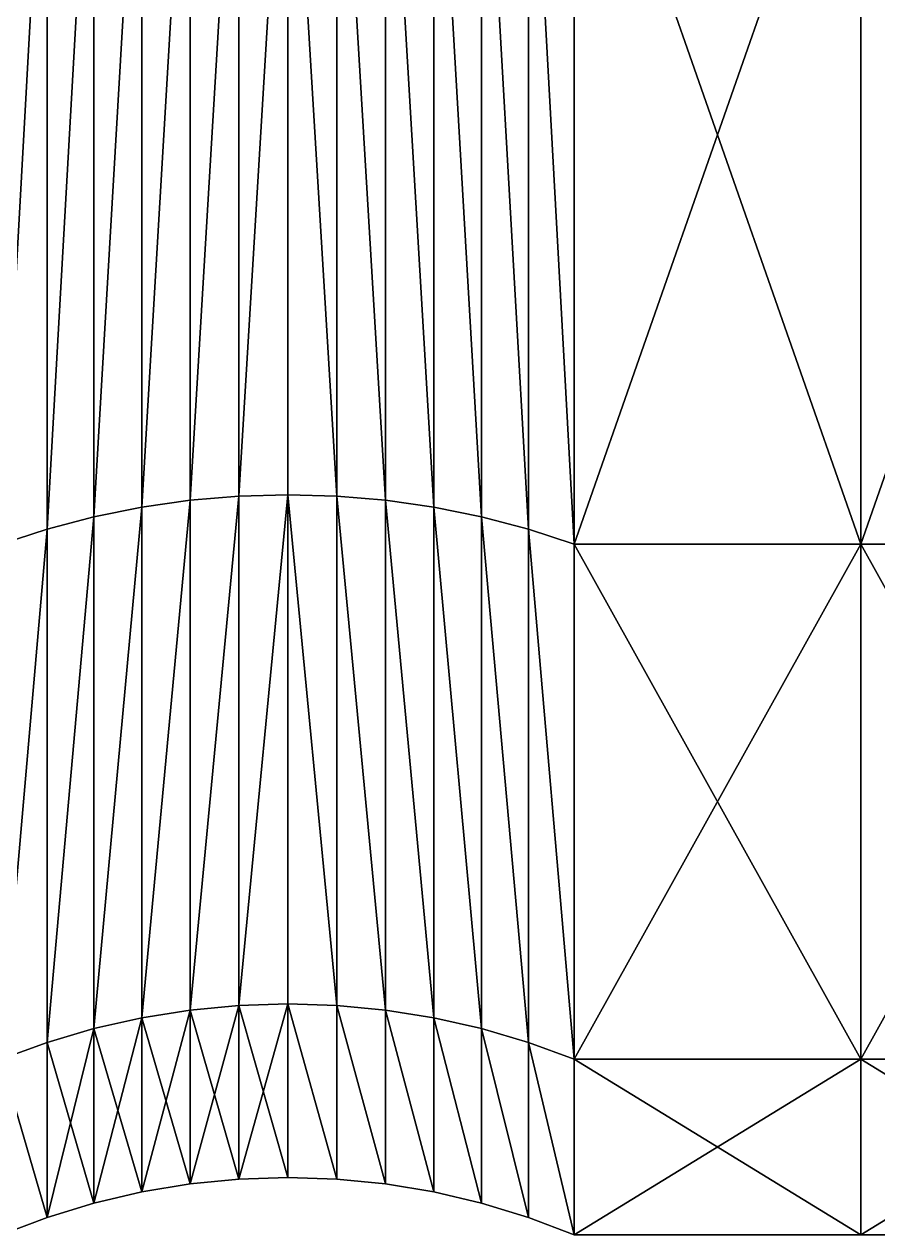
# Model space of a CAD drawing. Header units: millimetres. Extents: x 779 to 931, y 271 to 417.
# Drawn here: x 870.913 to 872.403, y 315.476 to 317.589 of the extents above; entities that cross this region are included whole.
import ezdxf

# ---------------------------------------------------------------- set-up
doc = ezdxf.new("R2010")
doc.units = ezdxf.units.MM

msp = doc.modelspace()

# ---------------------------------------------------------------- linework, layer by layer
at = {"extrusion": (1, -1.22465e-16, -1.83697e-16)}
for p, q in [((871.2026, 318.1744, 20.1479), (871.2026, 316.7582, 18.3023)), ((871.2026, 316.7582, 9.391), (871.2026, 318.1744, 7.5455)), ((871.2877, 318.1803, 20.1419), (871.2877, 316.7655, 18.2981)), ((871.2877, 316.7655, 9.3953), (871.2877, 318.1803, 7.5514)), ((871.3732, 318.1823, 20.1399), (871.3732, 316.7679, 18.2967)), ((871.3732, 316.7679, 9.3967), (871.3732, 318.1823, 7.5534)), ((871.4586, 318.1803, 20.1419), (871.4586, 316.7655, 18.2981)), ((871.4586, 316.7655, 9.3953), (871.4586, 318.1803, 7.5514)), ((871.5437, 318.1744, 20.1479), (871.5437, 316.7582, 18.3023)), ((871.5437, 316.7582, 9.391), (871.5437, 318.1744, 7.5455)), ((871.0349, 318.1507, 20.1716), (871.0349, 316.7292, 18.319)), ((871.0349, 316.7292, 9.3743), (871.0349, 318.1507, 7.5218)), ((871.1182, 318.1645, 20.1578), (871.1182, 316.7461, 18.3093)), ((871.1182, 316.7461, 9.384), (871.1182, 318.1645, 7.5356)), ((871.6281, 318.1645, 20.1578), (871.6281, 316.7461, 18.3093)), ((871.6281, 316.7461, 9.384), (871.6281, 318.1645, 7.5356)), ((871.7114, 318.1507, 20.1716), (871.7114, 316.7292, 18.319)), ((871.7114, 316.7292, 9.3743), (871.7114, 318.1507, 7.5218)), ((870.9531, 318.133, 20.1892), (870.9531, 316.7076, 18.3315)), ((870.9531, 316.7076, 9.3618), (870.9531, 318.133, 7.5041)), ((871.7932, 318.133, 20.1892), (871.7932, 316.7076, 18.3315)), ((871.7932, 316.7076, 9.3618), (871.7932, 318.133, 7.5041)), ((871.8732, 318.1116, 20.2106), (871.8732, 316.6813, 18.3467)), ((871.8732, 316.6813, 9.3467), (871.8732, 318.1116, 7.4827)), ((872.3732, 316.6813, 18.3467), (872.3732, 318.1116, 20.2106)), ((872.3732, 318.1116, 7.4827), (872.3732, 316.6813, 9.3467)), ((871.1182, 316.7461, 18.3093), (871.2026, 316.7582, 18.3023)), ((871.1182, 316.7461, 9.384), (871.2026, 316.7582, 9.391)), ((871.2026, 316.7582, 18.3023), (871.2877, 316.7655, 18.2981)), ((871.2026, 316.7582, 9.391), (871.2877, 316.7655, 9.3953)), ((871.2026, 316.7582, 18.3023), (871.2026, 315.868, 16.1531)), ((871.2026, 315.868, 11.5403), (871.2026, 316.7582, 9.391)), ((871.2877, 316.7655, 18.2981), (871.3732, 316.7679, 18.2967)), ((871.2877, 316.7655, 9.3953), (871.3732, 316.7679, 9.3967)), ((871.2877, 316.7655, 18.2981), (871.2877, 315.8761, 16.1509)), ((871.2877, 315.8761, 11.5424), (871.2877, 316.7655, 9.3953)), ((871.3732, 316.7679, 18.2967), (871.4586, 316.7655, 18.2981)), ((871.3732, 316.7679, 18.2967), (871.3732, 315.8788, 16.1502)), ((871.3732, 315.8788, 11.5432), (871.3732, 316.7679, 9.3967)), ((871.3732, 316.7679, 9.3967), (871.4586, 316.7655, 9.3953)), ((871.4586, 316.7655, 18.2981), (871.5437, 316.7582, 18.3023)), ((871.4586, 316.7655, 18.2981), (871.4586, 315.8761, 16.1509)), ((871.4586, 315.8761, 11.5424), (871.4586, 316.7655, 9.3953)), ((871.4586, 316.7655, 9.3953), (871.5437, 316.7582, 9.391)), ((871.5437, 316.7582, 18.3023), (871.6281, 316.7461, 18.3093)), ((871.5437, 316.7582, 18.3023), (871.5437, 315.868, 16.1531)), ((871.5437, 315.868, 11.5403), (871.5437, 316.7582, 9.391)), ((871.5437, 316.7582, 9.391), (871.6281, 316.7461, 9.384)), ((870.9531, 316.7076, 18.3315), (871.0349, 316.7292, 18.319)), ((870.9531, 316.7076, 9.3618), (871.0349, 316.7292, 9.3743)), ((871.0349, 316.7292, 18.319), (871.1182, 316.7461, 18.3093)), ((871.0349, 316.7292, 9.3743), (871.1182, 316.7461, 9.384)), ((871.0349, 316.7292, 18.319), (871.0349, 315.8356, 16.1617)), ((871.0349, 315.8356, 11.5316), (871.0349, 316.7292, 9.3743)), ((871.1182, 316.7461, 18.3093), (871.1182, 315.8544, 16.1567)), ((871.1182, 315.8544, 11.5366), (871.1182, 316.7461, 9.384)), ((871.6281, 316.7461, 18.3093), (871.7114, 316.7292, 18.319)), ((871.6281, 316.7461, 18.3093), (871.6281, 315.8544, 16.1567)), ((871.6281, 315.8544, 11.5366), (871.6281, 316.7461, 9.384)), ((871.6281, 316.7461, 9.384), (871.7114, 316.7292, 9.3743)), ((871.7114, 316.7292, 18.319), (871.7932, 316.7076, 18.3315)), ((871.7114, 316.7292, 18.319), (871.7114, 315.8356, 16.1617)), ((871.7114, 315.8356, 11.5316), (871.7114, 316.7292, 9.3743)), ((871.7114, 316.7292, 9.3743), (871.7932, 316.7076, 9.3618)), ((870.8732, 316.6813, 18.3467), (870.9531, 316.7076, 18.3315)), ((870.8732, 316.6813, 9.3467), (870.9531, 316.7076, 9.3618)), ((870.9531, 316.7076, 18.3315), (870.9531, 315.8115, 16.1682)), ((870.9531, 315.8115, 11.5251), (870.9531, 316.7076, 9.3618)), ((871.7932, 316.7076, 18.3315), (871.8732, 316.6813, 18.3467)), ((871.7932, 316.7076, 18.3315), (871.7932, 315.8115, 16.1682)), ((871.7932, 315.8115, 11.5251), (871.7932, 316.7076, 9.3618)), ((871.7932, 316.7076, 9.3618), (871.8732, 316.6813, 9.3467)), ((871.8732, 316.6813, 18.3467), (871.8732, 315.7822, 16.176)), ((871.8732, 315.7822, 11.5173), (871.8732, 316.6813, 9.3467)), ((871.8732, 316.6813, 9.3467), (872.3732, 316.6813, 9.3467)), ((871.8732, 316.6813, 18.3467), (872.3732, 316.6813, 18.3467)), ((872.3732, 316.6813, 9.3467), (872.8732, 316.6813, 9.3467)), ((872.3732, 316.6813, 9.3467), (872.3732, 315.7822, 11.5173)), ((872.3732, 316.6813, 18.3467), (872.8732, 316.6813, 18.3467)), ((872.3732, 315.7822, 16.176), (872.3732, 316.6813, 18.3467)), ((871.1182, 315.8544, 16.1567), (871.2026, 315.868, 16.1531)), ((871.1182, 315.8544, 11.5366), (871.2026, 315.868, 11.5403)), ((871.2026, 315.868, 16.1531), (871.2877, 315.8761, 16.1509)), ((871.2026, 315.868, 11.5403), (871.2877, 315.8761, 11.5424)), ((871.2026, 315.868, 16.1531), (871.2026, 315.5643, 13.8467)), ((871.2026, 315.5643, 13.8467), (871.2026, 315.868, 11.5403)), ((871.2877, 315.8761, 16.1509), (871.3732, 315.8788, 16.1502)), ((871.2877, 315.8761, 11.5424), (871.3732, 315.8788, 11.5432)), ((871.2877, 315.8761, 16.1509), (871.2877, 315.5727, 13.8467)), ((871.2877, 315.5727, 13.8467), (871.2877, 315.8761, 11.5424)), ((871.3732, 315.8788, 16.1502), (871.4586, 315.8761, 16.1509)), ((871.3732, 315.8788, 16.1502), (871.3732, 315.5756, 13.8467)), ((871.3732, 315.5756, 13.8467), (871.3732, 315.8788, 11.5432)), ((871.3732, 315.8788, 11.5432), (871.4586, 315.8761, 11.5424)), ((871.4586, 315.8761, 16.1509), (871.5437, 315.868, 16.1531)), ((871.4586, 315.8761, 16.1509), (871.4586, 315.5727, 13.8467)), ((871.4586, 315.5727, 13.8467), (871.4586, 315.8761, 11.5424)), ((871.4586, 315.8761, 11.5424), (871.5437, 315.868, 11.5403)), ((871.5437, 315.868, 16.1531), (871.6281, 315.8544, 16.1567)), ((871.5437, 315.868, 16.1531), (871.5437, 315.5643, 13.8467)), ((871.5437, 315.5643, 13.8467), (871.5437, 315.868, 11.5403)), ((871.5437, 315.868, 11.5403), (871.6281, 315.8544, 11.5366)), ((871.0349, 315.8356, 16.1617), (871.1182, 315.8544, 16.1567)), ((871.0349, 315.8356, 11.5316), (871.1182, 315.8544, 11.5366)), ((871.1182, 315.8544, 16.1567), (871.1182, 315.5503, 13.8467)), ((871.1182, 315.5503, 13.8467), (871.1182, 315.8544, 11.5366)), ((871.6281, 315.8544, 16.1567), (871.7114, 315.8356, 16.1617)), ((871.6281, 315.8544, 16.1567), (871.6281, 315.5503, 13.8467)), ((871.6281, 315.5503, 13.8467), (871.6281, 315.8544, 11.5366)), ((871.6281, 315.8544, 11.5366), (871.7114, 315.8356, 11.5316)), ((870.9531, 315.8115, 16.1682), (871.0349, 315.8356, 16.1617)), ((870.9531, 315.8115, 11.5251), (871.0349, 315.8356, 11.5316)), ((871.0349, 315.8356, 16.1617), (871.0349, 315.5308, 13.8467)), ((871.0349, 315.5308, 13.8467), (871.0349, 315.8356, 11.5316)), ((871.7114, 315.8356, 16.1617), (871.7932, 315.8115, 16.1682)), ((871.7114, 315.8356, 16.1617), (871.7114, 315.5308, 13.8467)), ((871.7114, 315.5308, 13.8467), (871.7114, 315.8356, 11.5316)), ((871.7114, 315.8356, 11.5316), (871.7932, 315.8115, 11.5251)), ((870.8732, 315.7822, 16.176), (870.9531, 315.8115, 16.1682)), ((870.8732, 315.7822, 11.5173), (870.9531, 315.8115, 11.5251)), ((870.9531, 315.8115, 16.1682), (870.9531, 315.5058, 13.8467)), ((870.9531, 315.5058, 13.8467), (870.9531, 315.8115, 11.5251)), ((871.7932, 315.8115, 16.1682), (871.8732, 315.7822, 16.176)), ((871.7932, 315.8115, 16.1682), (871.7932, 315.5058, 13.8467)), ((871.7932, 315.5058, 13.8467), (871.7932, 315.8115, 11.5251)), ((871.7932, 315.8115, 11.5251), (871.8732, 315.7822, 11.5173)), ((871.8732, 315.7822, 16.176), (871.8732, 315.4756, 13.8467)), ((871.8732, 315.4756, 13.8467), (871.8732, 315.7822, 11.5173)), ((871.8732, 315.7822, 11.5173), (872.3732, 315.7822, 11.5173)), ((871.8732, 315.7822, 16.176), (872.3732, 315.7822, 16.176)), ((872.3732, 315.4756, 13.8467), (872.3732, 315.7822, 16.176)), ((872.3732, 315.7822, 16.176), (872.8732, 315.7822, 16.176)), ((872.3732, 315.7822, 11.5173), (872.8732, 315.7822, 11.5173)), ((872.3732, 315.7822, 11.5173), (872.3732, 315.4756, 13.8467)), ((871.2026, 315.5643, 13.8467), (871.2877, 315.5727, 13.8467)), ((871.2877, 315.5727, 13.8467), (871.3732, 315.5756, 13.8467)), ((871.3732, 315.5756, 13.8467), (871.4586, 315.5727, 13.8467)), ((871.4586, 315.5727, 13.8467), (871.5437, 315.5643, 13.8467)), ((871.0349, 315.5308, 13.8467), (871.1182, 315.5503, 13.8467)), ((871.1182, 315.5503, 13.8467), (871.2026, 315.5643, 13.8467)), ((871.5437, 315.5643, 13.8467), (871.6281, 315.5503, 13.8467)), ((871.6281, 315.5503, 13.8467), (871.7114, 315.5308, 13.8467)), ((870.9531, 315.5058, 13.8467), (871.0349, 315.5308, 13.8467)), ((871.7114, 315.5308, 13.8467), (871.7932, 315.5058, 13.8467)), ((870.8732, 315.4756, 13.8467), (870.9531, 315.5058, 13.8467)), ((871.7932, 315.5058, 13.8467), (871.8732, 315.4756, 13.8467)), ((871.8732, 315.4756, 13.8467), (872.3732, 315.4756, 13.8467)), ((871.8732, 315.4756, 13.8467), (872.3732, 315.4756, 13.8467)), ((872.3732, 315.4756, 13.8467), (872.8732, 315.4756, 13.8467)), ((872.3732, 315.4756, 13.8467), (872.8732, 315.4756, 13.8467))]:
    msp.add_line(p, q, dxfattribs=at)

# ---------------------------------------------------------------- meshes
at = {"color": 9, "true_color": 0xc6c6c6}
mesh = msp.add_polyface(dxfattribs=at)
corners = [(872.3732, 333.1689, 16.176), (872.3732, 333.1689, 11.5173), (872.3732, 333.4756, 13.8467), (872.3732, 332.2698, 18.3467), (872.3732, 332.2698, 9.3467), (872.3732, 330.8395, 20.2106), (872.3732, 330.8395, 7.4827), (872.3732, 328.9756, 21.6409), (872.3732, 328.9756, 6.0524), (872.3732, 328.7689, 13.8467), (872.3732, 328.6226, 14.9579), (872.3732, 326.8049, 22.54), (872.3732, 328.1937, 15.9933), (872.3732, 327.5114, 16.8825), (872.3732, 326.6222, 17.5648), (872.3732, 324.4756, 22.8467), (872.3732, 325.5867, 17.9937), (872.3732, 324.4756, 18.14), (872.3732, 322.1462, 22.54), (872.3732, 323.3644, 17.9937), (872.3732, 322.3289, 17.5648), (872.3732, 321.4397, 16.8825), (872.3732, 319.9756, 21.6409), (872.3732, 320.7575, 15.9933), (872.3732, 320.3286, 14.9579), (872.3732, 320.1823, 13.8467), (872.3732, 328.6226, 12.7355), (872.3732, 326.8049, 5.1533), (872.3732, 328.1937, 11.7), (872.3732, 327.5114, 10.8108), (872.3732, 326.6222, 10.1286), (872.3732, 324.4756, 4.8467), (872.3732, 325.5867, 9.6997), (872.3732, 324.4756, 9.5534), (872.3732, 323.3644, 9.6997), (872.3732, 322.1462, 5.1533), (872.3732, 322.3289, 10.1286), (872.3732, 321.4397, 10.8108), (872.3732, 319.9756, 6.0524), (872.3732, 320.7575, 11.7), (872.3732, 320.3286, 12.7355), (872.3732, 318.1116, 20.2106), (872.3732, 318.1116, 7.4827), (872.3732, 316.6813, 9.3467), (872.3732, 316.6813, 18.3467), (872.3732, 315.7822, 16.176), (872.3732, 315.7822, 11.5173), (872.3732, 315.4756, 13.8467)]
mesh.append_faces([[corners[k] for k in face] for face in [(0, 1, 2), (46, 45, 47)]], dxfattribs={"vtx0": -1, "color": 9})
mesh.append_faces([[corners[k] for k in face] for face in [(1, 3, 4), (4, 5, 6), (6, 7, 8), (9, 7, 10), (10, 11, 12), (12, 11, 13), (13, 11, 14), (14, 15, 16), (16, 15, 17), (17, 18, 19), (19, 18, 20), (20, 18, 21), (21, 22, 23), (23, 22, 24), (24, 22, 25), (8, 26, 27), (26, 8, 9), (27, 30, 31), (31, 34, 35), (35, 37, 38), (38, 41, 42), (42, 41, 43), (43, 45, 46)]], dxfattribs={"vtx0": -1, "vtx1": -1, "color": 9})
mesh.append_faces([[corners[k] for k in face] for face in [(8, 7, 9), (38, 25, 22)]], dxfattribs={"vtx0": -1, "vtx1": -1, "vtx2": -1, "color": 9})
mesh.append_faces([[corners[k] for k in face] for face in [(1, 0, 3), (4, 3, 5), (6, 5, 7), (10, 7, 11), (14, 11, 15), (17, 15, 18), (21, 18, 22), (27, 26, 28), (27, 28, 29), (27, 29, 30), (31, 30, 32), (31, 32, 33), (31, 33, 34), (35, 34, 36), (35, 36, 37), (38, 37, 39), (38, 39, 40), (38, 40, 25), (38, 22, 41), (43, 41, 44), (43, 44, 45)]], dxfattribs={"vtx0": -1, "vtx2": -1, "color": 9})
at = {"color": 160, "true_color": 0x3232ff}
mesh = msp.add_polyface(dxfattribs=at)
corners = [(871.1182, 316.7461, 18.3093), (871.2026, 318.1744, 20.1479), (871.1182, 318.1645, 20.1578), (871.2026, 316.7582, 18.3023)]
mesh.append_faces([[corners[k] for k in face] for face in [(0, 1, 2), (1, 0, 3)]], dxfattribs={"vtx0": -1, "color": 160})
mesh = msp.add_polyface(dxfattribs=at)
corners = [(871.1182, 316.7461, 9.384), (871.2026, 318.1744, 7.5455), (871.2026, 316.7582, 9.391), (871.1182, 318.1645, 7.5356)]
mesh.append_faces([[corners[k] for k in face] for face in [(0, 1, 2), (1, 0, 3)]], dxfattribs={"vtx0": -1, "color": 160})
mesh = msp.add_polyface(dxfattribs=at)
corners = [(871.2026, 316.7582, 18.3023), (871.2877, 318.1803, 20.1419), (871.2026, 318.1744, 20.1479), (871.2877, 316.7655, 18.2981)]
mesh.append_faces([[corners[k] for k in face] for face in [(0, 1, 2), (1, 0, 3)]], dxfattribs={"vtx0": -1, "color": 160})
mesh = msp.add_polyface(dxfattribs=at)
corners = [(871.2026, 316.7582, 9.391), (871.2877, 318.1803, 7.5514), (871.2877, 316.7655, 9.3953), (871.2026, 318.1744, 7.5455)]
mesh.append_faces([[corners[k] for k in face] for face in [(0, 1, 2), (1, 0, 3)]], dxfattribs={"vtx0": -1, "color": 160})
mesh = msp.add_polyface(dxfattribs=at)
corners = [(871.2877, 316.7655, 18.2981), (871.3732, 318.1823, 20.1399), (871.2877, 318.1803, 20.1419), (871.3732, 316.7679, 18.2967)]
mesh.append_faces([[corners[k] for k in face] for face in [(0, 1, 2), (1, 0, 3)]], dxfattribs={"vtx0": -1, "color": 160})
mesh = msp.add_polyface(dxfattribs=at)
corners = [(871.2877, 316.7655, 9.3953), (871.3732, 318.1823, 7.5534), (871.3732, 316.7679, 9.3967), (871.2877, 318.1803, 7.5514)]
mesh.append_faces([[corners[k] for k in face] for face in [(0, 1, 2), (1, 0, 3)]], dxfattribs={"vtx0": -1, "color": 160})
mesh = msp.add_polyface(dxfattribs=at)
corners = [(871.3732, 318.1823, 20.1399), (871.4586, 316.7655, 18.2981), (871.4586, 318.1803, 20.1419), (871.3732, 316.7679, 18.2967)]
mesh.append_faces([[corners[k] for k in face] for face in [(0, 1, 2), (1, 0, 3)]], dxfattribs={"vtx0": -1, "color": 160})
mesh = msp.add_polyface(dxfattribs=at)
corners = [(871.3732, 318.1823, 7.5534), (871.4586, 316.7655, 9.3953), (871.3732, 316.7679, 9.3967), (871.4586, 318.1803, 7.5514)]
mesh.append_faces([[corners[k] for k in face] for face in [(0, 1, 2), (1, 0, 3)]], dxfattribs={"vtx0": -1, "color": 160})
mesh = msp.add_polyface(dxfattribs=at)
corners = [(871.4586, 318.1803, 20.1419), (871.5437, 316.7582, 18.3023), (871.5437, 318.1744, 20.1479), (871.4586, 316.7655, 18.2981)]
mesh.append_faces([[corners[k] for k in face] for face in [(0, 1, 2), (1, 0, 3)]], dxfattribs={"vtx0": -1, "color": 160})
mesh = msp.add_polyface(dxfattribs=at)
corners = [(871.4586, 318.1803, 7.5514), (871.5437, 316.7582, 9.391), (871.4586, 316.7655, 9.3953), (871.5437, 318.1744, 7.5455)]
mesh.append_faces([[corners[k] for k in face] for face in [(0, 1, 2), (1, 0, 3)]], dxfattribs={"vtx0": -1, "color": 160})
mesh = msp.add_polyface(dxfattribs=at)
corners = [(871.5437, 318.1744, 20.1479), (871.6281, 316.7461, 18.3093), (871.6281, 318.1645, 20.1578), (871.5437, 316.7582, 18.3023)]
mesh.append_faces([[corners[k] for k in face] for face in [(0, 1, 2), (1, 0, 3)]], dxfattribs={"vtx0": -1, "color": 160})
mesh = msp.add_polyface(dxfattribs=at)
corners = [(871.5437, 318.1744, 7.5455), (871.6281, 316.7461, 9.384), (871.5437, 316.7582, 9.391), (871.6281, 318.1645, 7.5356)]
mesh.append_faces([[corners[k] for k in face] for face in [(0, 1, 2), (1, 0, 3)]], dxfattribs={"vtx0": -1, "color": 160})
mesh = msp.add_polyface(dxfattribs=at)
corners = [(870.9531, 316.7076, 18.3315), (871.0349, 318.1507, 20.1716), (870.9531, 318.133, 20.1892), (871.0349, 316.7292, 18.319)]
mesh.append_faces([[corners[k] for k in face] for face in [(0, 1, 2), (1, 0, 3)]], dxfattribs={"vtx0": -1, "color": 160})
mesh = msp.add_polyface(dxfattribs=at)
corners = [(870.9531, 316.7076, 9.3618), (871.0349, 318.1507, 7.5218), (871.0349, 316.7292, 9.3743), (870.9531, 318.133, 7.5041)]
mesh.append_faces([[corners[k] for k in face] for face in [(0, 1, 2), (1, 0, 3)]], dxfattribs={"vtx0": -1, "color": 160})
mesh = msp.add_polyface(dxfattribs=at)
corners = [(871.0349, 316.7292, 18.319), (871.1182, 318.1645, 20.1578), (871.0349, 318.1507, 20.1716), (871.1182, 316.7461, 18.3093)]
mesh.append_faces([[corners[k] for k in face] for face in [(0, 1, 2), (1, 0, 3)]], dxfattribs={"vtx0": -1, "color": 160})
mesh = msp.add_polyface(dxfattribs=at)
corners = [(871.0349, 316.7292, 9.3743), (871.1182, 318.1645, 7.5356), (871.1182, 316.7461, 9.384), (871.0349, 318.1507, 7.5218)]
mesh.append_faces([[corners[k] for k in face] for face in [(0, 1, 2), (1, 0, 3)]], dxfattribs={"vtx0": -1, "color": 160})
mesh = msp.add_polyface(dxfattribs=at)
corners = [(871.6281, 318.1645, 20.1578), (871.7114, 316.7292, 18.319), (871.7114, 318.1507, 20.1716), (871.6281, 316.7461, 18.3093)]
mesh.append_faces([[corners[k] for k in face] for face in [(0, 1, 2), (1, 0, 3)]], dxfattribs={"vtx0": -1, "color": 160})
mesh = msp.add_polyface(dxfattribs=at)
corners = [(871.6281, 318.1645, 7.5356), (871.7114, 316.7292, 9.3743), (871.6281, 316.7461, 9.384), (871.7114, 318.1507, 7.5218)]
mesh.append_faces([[corners[k] for k in face] for face in [(0, 1, 2), (1, 0, 3)]], dxfattribs={"vtx0": -1, "color": 160})
mesh = msp.add_polyface(dxfattribs=at)
corners = [(871.7114, 318.1507, 20.1716), (871.7932, 316.7076, 18.3315), (871.7932, 318.133, 20.1892), (871.7114, 316.7292, 18.319)]
mesh.append_faces([[corners[k] for k in face] for face in [(0, 1, 2), (1, 0, 3)]], dxfattribs={"vtx0": -1, "color": 160})
mesh = msp.add_polyface(dxfattribs=at)
corners = [(871.7114, 318.1507, 7.5218), (871.7932, 316.7076, 9.3618), (871.7114, 316.7292, 9.3743), (871.7932, 318.133, 7.5041)]
mesh.append_faces([[corners[k] for k in face] for face in [(0, 1, 2), (1, 0, 3)]], dxfattribs={"vtx0": -1, "color": 160})
mesh = msp.add_polyface(dxfattribs=at)
corners = [(870.8732, 316.6813, 9.3467), (870.9531, 318.133, 7.5041), (870.9531, 316.7076, 9.3618), (870.8732, 318.1116, 7.4827)]
mesh.append_faces([[corners[k] for k in face] for face in [(0, 1, 2), (1, 0, 3)]], dxfattribs={"vtx0": -1, "color": 160})
mesh = msp.add_polyface(dxfattribs=at)
corners = [(870.8732, 316.6813, 18.3467), (870.9531, 318.133, 20.1892), (870.8732, 318.1116, 20.2106), (870.9531, 316.7076, 18.3315)]
mesh.append_faces([[corners[k] for k in face] for face in [(0, 1, 2), (1, 0, 3)]], dxfattribs={"vtx0": -1, "color": 160})
mesh = msp.add_polyface(dxfattribs=at)
corners = [(871.7932, 318.133, 7.5041), (871.8732, 316.6813, 9.3467), (871.7932, 316.7076, 9.3618), (871.8732, 318.1116, 7.4827)]
mesh.append_faces([[corners[k] for k in face] for face in [(0, 1, 2), (1, 0, 3)]], dxfattribs={"vtx0": -1, "color": 160})
mesh = msp.add_polyface(dxfattribs=at)
corners = [(871.7932, 318.133, 20.1892), (871.8732, 316.6813, 18.3467), (871.8732, 318.1116, 20.2106), (871.7932, 316.7076, 18.3315)]
mesh.append_faces([[corners[k] for k in face] for face in [(0, 1, 2), (1, 0, 3)]], dxfattribs={"vtx0": -1, "color": 160})
mesh = msp.add_polyface(dxfattribs=at)
corners = [(871.8732, 318.1116, 7.4827), (872.3732, 316.6813, 9.3467), (871.8732, 316.6813, 9.3467), (872.3732, 318.1116, 7.4827)]
mesh.append_faces([[corners[k] for k in face] for face in [(0, 1, 2), (1, 0, 3)]], dxfattribs={"vtx0": -1, "color": 160})
mesh = msp.add_polyface(dxfattribs=at)
corners = [(871.8732, 316.6813, 18.3467), (872.3732, 318.1116, 20.2106), (871.8732, 318.1116, 20.2106), (872.3732, 316.6813, 18.3467)]
mesh.append_faces([[corners[k] for k in face] for face in [(0, 1, 2), (1, 0, 3)]], dxfattribs={"vtx0": -1, "color": 160})
mesh = msp.add_polyface(dxfattribs=at)
corners = [(872.3732, 318.1116, 7.4827), (872.8732, 316.6813, 9.3467), (872.3732, 316.6813, 9.3467), (872.8732, 318.1116, 7.4827)]
mesh.append_faces([[corners[k] for k in face] for face in [(0, 1, 2), (1, 0, 3)]], dxfattribs={"vtx0": -1, "color": 160})
mesh = msp.add_polyface(dxfattribs=at)
corners = [(872.3732, 316.6813, 18.3467), (872.8732, 318.1116, 20.2106), (872.3732, 318.1116, 20.2106), (872.8732, 316.6813, 18.3467)]
mesh.append_faces([[corners[k] for k in face] for face in [(0, 1, 2), (1, 0, 3)]], dxfattribs={"vtx0": -1, "color": 160})
mesh = msp.add_polyface(dxfattribs=at)
corners = [(871.1182, 315.8544, 16.1567), (871.2026, 316.7582, 18.3023), (871.1182, 316.7461, 18.3093), (871.2026, 315.868, 16.1531)]
mesh.append_faces([[corners[k] for k in face] for face in [(0, 1, 2), (1, 0, 3)]], dxfattribs={"vtx0": -1, "color": 160})
mesh = msp.add_polyface(dxfattribs=at)
corners = [(871.1182, 315.8544, 11.5366), (871.2026, 316.7582, 9.391), (871.2026, 315.868, 11.5403), (871.1182, 316.7461, 9.384)]
mesh.append_faces([[corners[k] for k in face] for face in [(0, 1, 2), (1, 0, 3)]], dxfattribs={"vtx0": -1, "color": 160})
mesh = msp.add_polyface(dxfattribs=at)
corners = [(871.2026, 315.868, 16.1531), (871.2877, 316.7655, 18.2981), (871.2026, 316.7582, 18.3023), (871.2877, 315.8761, 16.1509)]
mesh.append_faces([[corners[k] for k in face] for face in [(0, 1, 2), (1, 0, 3)]], dxfattribs={"vtx0": -1, "color": 160})
mesh = msp.add_polyface(dxfattribs=at)
corners = [(871.2026, 315.868, 11.5403), (871.2877, 316.7655, 9.3953), (871.2877, 315.8761, 11.5424), (871.2026, 316.7582, 9.391)]
mesh.append_faces([[corners[k] for k in face] for face in [(0, 1, 2), (1, 0, 3)]], dxfattribs={"vtx0": -1, "color": 160})
mesh = msp.add_polyface(dxfattribs=at)
corners = [(871.2877, 315.8761, 16.1509), (871.3732, 316.7679, 18.2967), (871.2877, 316.7655, 18.2981), (871.3732, 315.8788, 16.1502)]
mesh.append_faces([[corners[k] for k in face] for face in [(0, 1, 2), (1, 0, 3)]], dxfattribs={"vtx0": -1, "color": 160})
mesh = msp.add_polyface(dxfattribs=at)
corners = [(871.2877, 315.8761, 11.5424), (871.3732, 316.7679, 9.3967), (871.3732, 315.8788, 11.5432), (871.2877, 316.7655, 9.3953)]
mesh.append_faces([[corners[k] for k in face] for face in [(0, 1, 2), (1, 0, 3)]], dxfattribs={"vtx0": -1, "color": 160})
mesh = msp.add_polyface(dxfattribs=at)
corners = [(871.3732, 316.7679, 18.2967), (871.4586, 315.8761, 16.1509), (871.4586, 316.7655, 18.2981), (871.3732, 315.8788, 16.1502)]
mesh.append_faces([[corners[k] for k in face] for face in [(0, 1, 2), (1, 0, 3)]], dxfattribs={"vtx0": -1, "color": 160})
mesh = msp.add_polyface(dxfattribs=at)
corners = [(871.3732, 316.7679, 9.3967), (871.4586, 315.8761, 11.5424), (871.3732, 315.8788, 11.5432), (871.4586, 316.7655, 9.3953)]
mesh.append_faces([[corners[k] for k in face] for face in [(0, 1, 2), (1, 0, 3)]], dxfattribs={"vtx0": -1, "color": 160})
mesh = msp.add_polyface(dxfattribs=at)
corners = [(871.4586, 316.7655, 18.2981), (871.5437, 315.868, 16.1531), (871.5437, 316.7582, 18.3023), (871.4586, 315.8761, 16.1509)]
mesh.append_faces([[corners[k] for k in face] for face in [(0, 1, 2), (1, 0, 3)]], dxfattribs={"vtx0": -1, "color": 160})
mesh = msp.add_polyface(dxfattribs=at)
corners = [(871.4586, 316.7655, 9.3953), (871.5437, 315.868, 11.5403), (871.4586, 315.8761, 11.5424), (871.5437, 316.7582, 9.391)]
mesh.append_faces([[corners[k] for k in face] for face in [(0, 1, 2), (1, 0, 3)]], dxfattribs={"vtx0": -1, "color": 160})
mesh = msp.add_polyface(dxfattribs=at)
corners = [(871.5437, 316.7582, 18.3023), (871.6281, 315.8544, 16.1567), (871.6281, 316.7461, 18.3093), (871.5437, 315.868, 16.1531)]
mesh.append_faces([[corners[k] for k in face] for face in [(0, 1, 2), (1, 0, 3)]], dxfattribs={"vtx0": -1, "color": 160})
mesh = msp.add_polyface(dxfattribs=at)
corners = [(871.5437, 316.7582, 9.391), (871.6281, 315.8544, 11.5366), (871.5437, 315.868, 11.5403), (871.6281, 316.7461, 9.384)]
mesh.append_faces([[corners[k] for k in face] for face in [(0, 1, 2), (1, 0, 3)]], dxfattribs={"vtx0": -1, "color": 160})
mesh = msp.add_polyface(dxfattribs=at)
corners = [(870.9531, 315.8115, 16.1682), (871.0349, 316.7292, 18.319), (870.9531, 316.7076, 18.3315), (871.0349, 315.8356, 16.1617)]
mesh.append_faces([[corners[k] for k in face] for face in [(0, 1, 2), (1, 0, 3)]], dxfattribs={"vtx0": -1, "color": 160})
mesh = msp.add_polyface(dxfattribs=at)
corners = [(870.9531, 315.8115, 11.5251), (871.0349, 316.7292, 9.3743), (871.0349, 315.8356, 11.5316), (870.9531, 316.7076, 9.3618)]
mesh.append_faces([[corners[k] for k in face] for face in [(0, 1, 2), (1, 0, 3)]], dxfattribs={"vtx0": -1, "color": 160})
mesh = msp.add_polyface(dxfattribs=at)
corners = [(871.0349, 315.8356, 16.1617), (871.1182, 316.7461, 18.3093), (871.0349, 316.7292, 18.319), (871.1182, 315.8544, 16.1567)]
mesh.append_faces([[corners[k] for k in face] for face in [(0, 1, 2), (1, 0, 3)]], dxfattribs={"vtx0": -1, "color": 160})
mesh = msp.add_polyface(dxfattribs=at)
corners = [(871.0349, 315.8356, 11.5316), (871.1182, 316.7461, 9.384), (871.1182, 315.8544, 11.5366), (871.0349, 316.7292, 9.3743)]
mesh.append_faces([[corners[k] for k in face] for face in [(0, 1, 2), (1, 0, 3)]], dxfattribs={"vtx0": -1, "color": 160})
mesh = msp.add_polyface(dxfattribs=at)
corners = [(871.6281, 316.7461, 18.3093), (871.7114, 315.8356, 16.1617), (871.7114, 316.7292, 18.319), (871.6281, 315.8544, 16.1567)]
mesh.append_faces([[corners[k] for k in face] for face in [(0, 1, 2), (1, 0, 3)]], dxfattribs={"vtx0": -1, "color": 160})
mesh = msp.add_polyface(dxfattribs=at)
corners = [(871.6281, 316.7461, 9.384), (871.7114, 315.8356, 11.5316), (871.6281, 315.8544, 11.5366), (871.7114, 316.7292, 9.3743)]
mesh.append_faces([[corners[k] for k in face] for face in [(0, 1, 2), (1, 0, 3)]], dxfattribs={"vtx0": -1, "color": 160})
mesh = msp.add_polyface(dxfattribs=at)
corners = [(871.7114, 316.7292, 18.319), (871.7932, 315.8115, 16.1682), (871.7932, 316.7076, 18.3315), (871.7114, 315.8356, 16.1617)]
mesh.append_faces([[corners[k] for k in face] for face in [(0, 1, 2), (1, 0, 3)]], dxfattribs={"vtx0": -1, "color": 160})
mesh = msp.add_polyface(dxfattribs=at)
corners = [(871.7114, 316.7292, 9.3743), (871.7932, 315.8115, 11.5251), (871.7114, 315.8356, 11.5316), (871.7932, 316.7076, 9.3618)]
mesh.append_faces([[corners[k] for k in face] for face in [(0, 1, 2), (1, 0, 3)]], dxfattribs={"vtx0": -1, "color": 160})
mesh = msp.add_polyface(dxfattribs=at)
corners = [(870.8732, 315.7822, 16.176), (870.9531, 316.7076, 18.3315), (870.8732, 316.6813, 18.3467), (870.9531, 315.8115, 16.1682)]
mesh.append_faces([[corners[k] for k in face] for face in [(0, 1, 2), (1, 0, 3)]], dxfattribs={"vtx0": -1, "color": 160})
mesh = msp.add_polyface(dxfattribs=at)
corners = [(870.8732, 315.7822, 11.5173), (870.9531, 316.7076, 9.3618), (870.9531, 315.8115, 11.5251), (870.8732, 316.6813, 9.3467)]
mesh.append_faces([[corners[k] for k in face] for face in [(0, 1, 2), (1, 0, 3)]], dxfattribs={"vtx0": -1, "color": 160})
mesh = msp.add_polyface(dxfattribs=at)
corners = [(871.7932, 316.7076, 18.3315), (871.8732, 315.7822, 16.176), (871.8732, 316.6813, 18.3467), (871.7932, 315.8115, 16.1682)]
mesh.append_faces([[corners[k] for k in face] for face in [(0, 1, 2), (1, 0, 3)]], dxfattribs={"vtx0": -1, "color": 160})
mesh = msp.add_polyface(dxfattribs=at)
corners = [(871.7932, 316.7076, 9.3618), (871.8732, 315.7822, 11.5173), (871.7932, 315.8115, 11.5251), (871.8732, 316.6813, 9.3467)]
mesh.append_faces([[corners[k] for k in face] for face in [(0, 1, 2), (1, 0, 3)]], dxfattribs={"vtx0": -1, "color": 160})
mesh = msp.add_polyface(dxfattribs=at)
corners = [(871.8732, 316.6813, 9.3467), (872.3732, 315.7822, 11.5173), (871.8732, 315.7822, 11.5173), (872.3732, 316.6813, 9.3467)]
mesh.append_faces([[corners[k] for k in face] for face in [(0, 1, 2), (1, 0, 3)]], dxfattribs={"vtx0": -1, "color": 160})
mesh = msp.add_polyface(dxfattribs=at)
corners = [(871.8732, 315.7822, 16.176), (872.3732, 316.6813, 18.3467), (871.8732, 316.6813, 18.3467), (872.3732, 315.7822, 16.176)]
mesh.append_faces([[corners[k] for k in face] for face in [(0, 1, 2), (1, 0, 3)]], dxfattribs={"vtx0": -1, "color": 160})
mesh = msp.add_polyface(dxfattribs=at)
corners = [(872.3732, 315.7822, 16.176), (872.8732, 316.6813, 18.3467), (872.3732, 316.6813, 18.3467), (872.8732, 315.7822, 16.176)]
mesh.append_faces([[corners[k] for k in face] for face in [(0, 1, 2), (1, 0, 3)]], dxfattribs={"vtx0": -1, "color": 160})
mesh = msp.add_polyface(dxfattribs=at)
corners = [(872.3732, 316.6813, 9.3467), (872.8732, 315.7822, 11.5173), (872.3732, 315.7822, 11.5173), (872.8732, 316.6813, 9.3467)]
mesh.append_faces([[corners[k] for k in face] for face in [(0, 1, 2), (1, 0, 3)]], dxfattribs={"vtx0": -1, "color": 160})
mesh = msp.add_polyface(dxfattribs=at)
corners = [(871.1182, 315.5503, 13.8467), (871.2026, 315.868, 16.1531), (871.1182, 315.8544, 16.1567), (871.2026, 315.5643, 13.8467)]
mesh.append_faces([[corners[k] for k in face] for face in [(0, 1, 2), (1, 0, 3)]], dxfattribs={"vtx0": -1, "color": 160})
mesh = msp.add_polyface(dxfattribs=at)
corners = [(871.1182, 315.8544, 11.5366), (871.2026, 315.5643, 13.8467), (871.1182, 315.5503, 13.8467), (871.2026, 315.868, 11.5403)]
mesh.append_faces([[corners[k] for k in face] for face in [(0, 1, 2), (1, 0, 3)]], dxfattribs={"vtx0": -1, "color": 160})
mesh = msp.add_polyface(dxfattribs=at)
corners = [(871.2026, 315.5643, 13.8467), (871.2877, 315.8761, 16.1509), (871.2026, 315.868, 16.1531), (871.2877, 315.5727, 13.8467)]
mesh.append_faces([[corners[k] for k in face] for face in [(0, 1, 2), (1, 0, 3)]], dxfattribs={"vtx0": -1, "color": 160})
mesh = msp.add_polyface(dxfattribs=at)
corners = [(871.2026, 315.868, 11.5403), (871.2877, 315.5727, 13.8467), (871.2026, 315.5643, 13.8467), (871.2877, 315.8761, 11.5424)]
mesh.append_faces([[corners[k] for k in face] for face in [(0, 1, 2), (1, 0, 3)]], dxfattribs={"vtx0": -1, "color": 160})
mesh = msp.add_polyface(dxfattribs=at)
corners = [(871.2877, 315.5727, 13.8467), (871.3732, 315.8788, 16.1502), (871.2877, 315.8761, 16.1509), (871.3732, 315.5756, 13.8467)]
mesh.append_faces([[corners[k] for k in face] for face in [(0, 1, 2), (1, 0, 3)]], dxfattribs={"vtx0": -1, "color": 160})
mesh = msp.add_polyface(dxfattribs=at)
corners = [(871.2877, 315.8761, 11.5424), (871.3732, 315.5756, 13.8467), (871.2877, 315.5727, 13.8467), (871.3732, 315.8788, 11.5432)]
mesh.append_faces([[corners[k] for k in face] for face in [(0, 1, 2), (1, 0, 3)]], dxfattribs={"vtx0": -1, "color": 160})
mesh = msp.add_polyface(dxfattribs=at)
corners = [(871.3732, 315.8788, 16.1502), (871.4586, 315.5727, 13.8467), (871.4586, 315.8761, 16.1509), (871.3732, 315.5756, 13.8467)]
mesh.append_faces([[corners[k] for k in face] for face in [(0, 1, 2), (1, 0, 3)]], dxfattribs={"vtx0": -1, "color": 160})
mesh = msp.add_polyface(dxfattribs=at)
corners = [(871.3732, 315.8788, 11.5432), (871.4586, 315.5727, 13.8467), (871.3732, 315.5756, 13.8467), (871.4586, 315.8761, 11.5424)]
mesh.append_faces([[corners[k] for k in face] for face in [(0, 1, 2), (1, 0, 3)]], dxfattribs={"vtx0": -1, "color": 160})
mesh = msp.add_polyface(dxfattribs=at)
corners = [(871.4586, 315.8761, 16.1509), (871.5437, 315.5643, 13.8467), (871.5437, 315.868, 16.1531), (871.4586, 315.5727, 13.8467)]
mesh.append_faces([[corners[k] for k in face] for face in [(0, 1, 2), (1, 0, 3)]], dxfattribs={"vtx0": -1, "color": 160})
mesh = msp.add_polyface(dxfattribs=at)
corners = [(871.4586, 315.8761, 11.5424), (871.5437, 315.5643, 13.8467), (871.4586, 315.5727, 13.8467), (871.5437, 315.868, 11.5403)]
mesh.append_faces([[corners[k] for k in face] for face in [(0, 1, 2), (1, 0, 3)]], dxfattribs={"vtx0": -1, "color": 160})
mesh = msp.add_polyface(dxfattribs=at)
corners = [(871.5437, 315.868, 16.1531), (871.6281, 315.5503, 13.8467), (871.6281, 315.8544, 16.1567), (871.5437, 315.5643, 13.8467)]
mesh.append_faces([[corners[k] for k in face] for face in [(0, 1, 2), (1, 0, 3)]], dxfattribs={"vtx0": -1, "color": 160})
mesh = msp.add_polyface(dxfattribs=at)
corners = [(871.5437, 315.868, 11.5403), (871.6281, 315.5503, 13.8467), (871.5437, 315.5643, 13.8467), (871.6281, 315.8544, 11.5366)]
mesh.append_faces([[corners[k] for k in face] for face in [(0, 1, 2), (1, 0, 3)]], dxfattribs={"vtx0": -1, "color": 160})
mesh = msp.add_polyface(dxfattribs=at)
corners = [(871.0349, 315.5308, 13.8467), (871.1182, 315.8544, 16.1567), (871.0349, 315.8356, 16.1617), (871.1182, 315.5503, 13.8467)]
mesh.append_faces([[corners[k] for k in face] for face in [(0, 1, 2), (1, 0, 3)]], dxfattribs={"vtx0": -1, "color": 160})
mesh = msp.add_polyface(dxfattribs=at)
corners = [(871.0349, 315.8356, 11.5316), (871.1182, 315.5503, 13.8467), (871.0349, 315.5308, 13.8467), (871.1182, 315.8544, 11.5366)]
mesh.append_faces([[corners[k] for k in face] for face in [(0, 1, 2), (1, 0, 3)]], dxfattribs={"vtx0": -1, "color": 160})
mesh = msp.add_polyface(dxfattribs=at)
corners = [(871.6281, 315.8544, 16.1567), (871.7114, 315.5308, 13.8467), (871.7114, 315.8356, 16.1617), (871.6281, 315.5503, 13.8467)]
mesh.append_faces([[corners[k] for k in face] for face in [(0, 1, 2), (1, 0, 3)]], dxfattribs={"vtx0": -1, "color": 160})
mesh = msp.add_polyface(dxfattribs=at)
corners = [(871.6281, 315.8544, 11.5366), (871.7114, 315.5308, 13.8467), (871.6281, 315.5503, 13.8467), (871.7114, 315.8356, 11.5316)]
mesh.append_faces([[corners[k] for k in face] for face in [(0, 1, 2), (1, 0, 3)]], dxfattribs={"vtx0": -1, "color": 160})
mesh = msp.add_polyface(dxfattribs=at)
corners = [(870.9531, 315.5058, 13.8467), (871.0349, 315.8356, 16.1617), (870.9531, 315.8115, 16.1682), (871.0349, 315.5308, 13.8467)]
mesh.append_faces([[corners[k] for k in face] for face in [(0, 1, 2), (1, 0, 3)]], dxfattribs={"vtx0": -1, "color": 160})
mesh = msp.add_polyface(dxfattribs=at)
corners = [(870.9531, 315.8115, 11.5251), (871.0349, 315.5308, 13.8467), (870.9531, 315.5058, 13.8467), (871.0349, 315.8356, 11.5316)]
mesh.append_faces([[corners[k] for k in face] for face in [(0, 1, 2), (1, 0, 3)]], dxfattribs={"vtx0": -1, "color": 160})
mesh = msp.add_polyface(dxfattribs=at)
corners = [(871.7114, 315.8356, 16.1617), (871.7932, 315.5058, 13.8467), (871.7932, 315.8115, 16.1682), (871.7114, 315.5308, 13.8467)]
mesh.append_faces([[corners[k] for k in face] for face in [(0, 1, 2), (1, 0, 3)]], dxfattribs={"vtx0": -1, "color": 160})
mesh = msp.add_polyface(dxfattribs=at)
corners = [(871.7114, 315.8356, 11.5316), (871.7932, 315.5058, 13.8467), (871.7114, 315.5308, 13.8467), (871.7932, 315.8115, 11.5251)]
mesh.append_faces([[corners[k] for k in face] for face in [(0, 1, 2), (1, 0, 3)]], dxfattribs={"vtx0": -1, "color": 160})
mesh = msp.add_polyface(dxfattribs=at)
corners = [(870.8732, 315.7822, 11.5173), (870.9531, 315.5058, 13.8467), (870.8732, 315.4756, 13.8467), (870.9531, 315.8115, 11.5251)]
mesh.append_faces([[corners[k] for k in face] for face in [(0, 1, 2), (1, 0, 3)]], dxfattribs={"vtx0": -1, "color": 160})
mesh = msp.add_polyface(dxfattribs=at)
corners = [(871.7932, 315.8115, 11.5251), (871.8732, 315.4756, 13.8467), (871.7932, 315.5058, 13.8467), (871.8732, 315.7822, 11.5173)]
mesh.append_faces([[corners[k] for k in face] for face in [(0, 1, 2), (1, 0, 3)]], dxfattribs={"vtx0": -1, "color": 160})
mesh = msp.add_polyface(dxfattribs=at)
corners = [(871.7932, 315.8115, 16.1682), (871.8732, 315.4756, 13.8467), (871.8732, 315.7822, 16.176), (871.7932, 315.5058, 13.8467)]
mesh.append_faces([[corners[k] for k in face] for face in [(0, 1, 2), (1, 0, 3)]], dxfattribs={"vtx0": -1, "color": 160})
mesh = msp.add_polyface(dxfattribs=at)
corners = [(871.8732, 315.4756, 13.8467), (872.3732, 315.7822, 16.176), (871.8732, 315.7822, 16.176), (872.3732, 315.4756, 13.8467)]
mesh.append_faces([[corners[k] for k in face] for face in [(0, 1, 2), (1, 0, 3)]], dxfattribs={"vtx0": -1, "color": 160})
mesh = msp.add_polyface(dxfattribs=at)
corners = [(871.8732, 315.7822, 11.5173), (872.3732, 315.4756, 13.8467), (871.8732, 315.4756, 13.8467), (872.3732, 315.7822, 11.5173)]
mesh.append_faces([[corners[k] for k in face] for face in [(0, 1, 2), (1, 0, 3)]], dxfattribs={"vtx0": -1, "color": 160})
mesh = msp.add_polyface(dxfattribs=at)
corners = [(872.3732, 315.4756, 13.8467), (872.8732, 315.7822, 16.176), (872.3732, 315.7822, 16.176), (872.8732, 315.4756, 13.8467)]
mesh.append_faces([[corners[k] for k in face] for face in [(0, 1, 2), (1, 0, 3)]], dxfattribs={"vtx0": -1, "color": 160})
mesh = msp.add_polyface(dxfattribs=at)
corners = [(872.3732, 315.7822, 11.5173), (872.8732, 315.4756, 13.8467), (872.3732, 315.4756, 13.8467), (872.8732, 315.7822, 11.5173)]
mesh.append_faces([[corners[k] for k in face] for face in [(0, 1, 2), (1, 0, 3)]], dxfattribs={"vtx0": -1, "color": 160})

doc.saveas('drawing.dxf')
